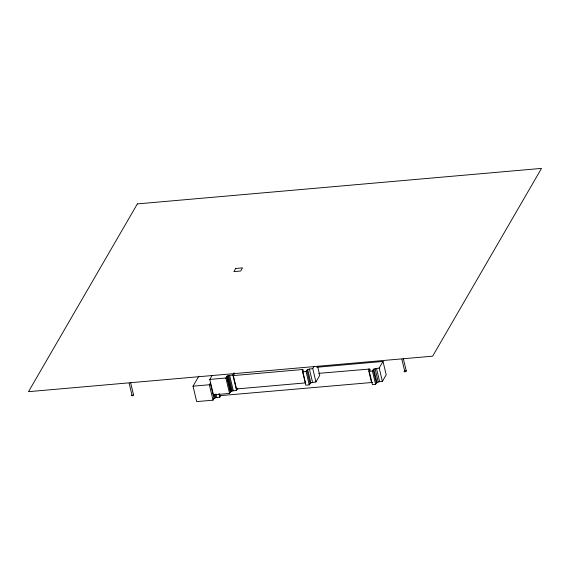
<?xml version="1.0" encoding="UTF-8"?>
<svg xmlns="http://www.w3.org/2000/svg" width="570" height="570" viewBox="0 0 570 570"><rect width="100%" height="100%" fill="white"/><g stroke="black" fill="none" stroke-linecap="round" stroke-linejoin="round"><path stroke-width="0.85" d="M220.704 395.658L219.828 397.162L215.809 397.632L213.985 398.508L213.016 400.168L196.693 401.608L193.016 386.189L198.823 376.172M237.847 388.17L236.529 390.443L232.275 390.906L230.651 391.668L229.546 393.421L213.444 394.839L209.774 379.421L211.983 375.609M213.016 400.168L209.347 384.75L210.309 383.09L213.985 398.508M229.546 393.421L225.877 378.003L226.974 376.25L228.599 375.488L232.852 375.024L234.17 372.751M305.52 382.89L236.55 388.954L233.365 375.587L234.641 373.4M317.554 366.218L319.742 375.409L315.944 381.964L310.857 382.791L309.246 384.885L305.791 385.192L302.613 371.825L303.382 369.923L302.335 369.531L233.365 375.587M309.246 384.885L306.062 371.526L307.672 369.424L312.759 368.605L314.027 366.417M316.763 367.258L383.011 361.444L386.196 374.803L382.377 381.387L378.238 381.928L376.364 383.054L375.594 384.38L372.438 384.657L369.253 371.298L370.137 369.445L369.481 369.054L318.637 373.357M375.594 384.38L372.409 371.02L373.813 369.103L379.193 368.021L383.011 361.444M209.774 379.421L225.877 378.003M302.613 371.825L306.062 371.526M193.016 386.189L209.347 384.75M369.253 371.298L372.409 371.02M372.666 382.42L219.849 395.68L219.45 394.005M403.239 358.281L406.26 370.97M401.907 359.392L404.857 371.754M379.193 368.021L382.377 381.387M376.449 368.263L379.634 381.629M375.053 368.562L378.238 381.928M373.813 369.103L376.998 382.47M373.179 369.695L376.364 383.054M369.481 369.054L369.88 370.721M368.298 368.99L371.483 382.356M312.759 368.605L315.944 381.964M309.36 368.904L312.545 382.263M307.672 369.424L310.857 382.791M306.845 370.179L310.03 383.539M302.335 369.531L305.32 382.057M232.852 375.024L236.529 390.443M229.632 375.309L233.301 390.728M228.599 375.488L232.275 390.906M227.743 375.879L231.42 391.298M226.974 376.25L230.651 391.668M226.632 376.699L230.309 392.117M219.008 393.735L219.828 397.162M216.009 393.998L216.828 397.425M214.99 394.205L215.809 397.632M214.085 394.547L214.904 397.974M130.516 382.242L133.544 394.932M129.19 383.353L132.133 395.715M405.541 370.735A1.147 0.456 -13.4 0 1 406.125 371.284A1.147 0.456 -13.4 0 1 404.444 371.754A1.147 0.456 -13.4 0 1 404.401 371.056M133.102 394.711A1.147 0.456 -13.4 0 1 133.33 395.309A1.147 0.456 -13.4 0 1 131.755 395.715A1.147 0.456 -13.4 0 1 131.528 395.117M137.363 203.903L28.5 391.676L432.637 356.172L541.5 168.392L137.363 203.903M235.731 268.463L233.899 271.612L240.661 271.021L242.485 267.871L235.731 268.463"/></g></svg>
